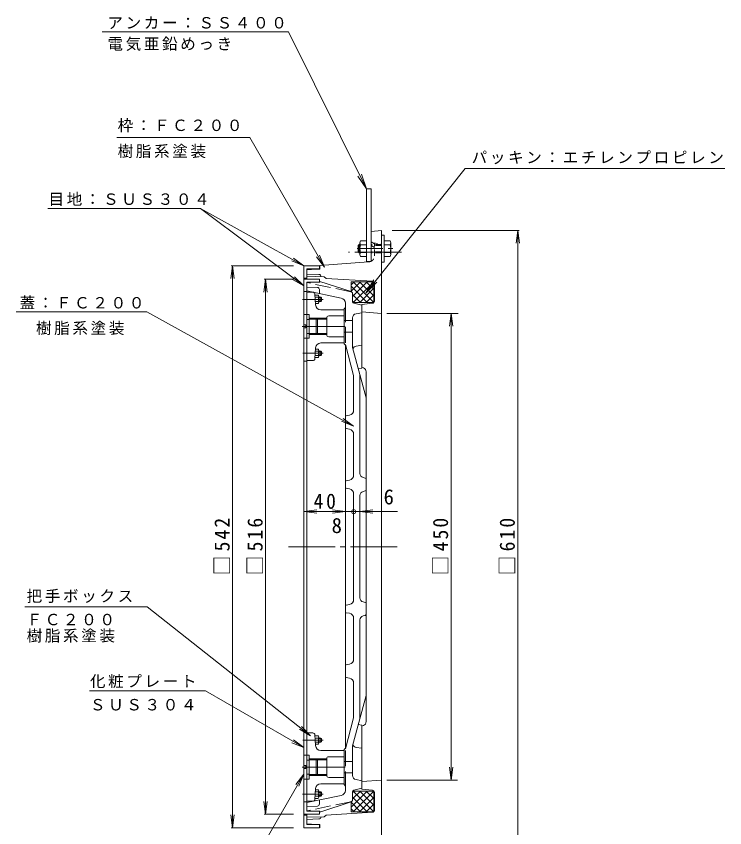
# Model space of a CAD drawing. Units: millimetres, scale not verified. Extents: x -960 to 881, y -690 to 695.
# Drawn here: x 198 to 881, y -295 to 487 of the extents above; entities that cross this region are included whole.
import ezdxf
from ezdxf.enums import TextEntityAlignment as Align

# ---------------------------------------------------------------- set-up
doc = ezdxf.new("R2010")
doc.units = ezdxf.units.MM
doc.header["$LTSCALE"] = 5
doc.header["$PDMODE"] = 32
doc.header["$PDSIZE"] = 4
for name, pattern in [('CHAIN1', [8, 5, -1, 1, -1]), ('CHAIN2', [12, 9, -1, 1, -1]), ('DASHED1', [1.8, 1.2, -0.6]), ('DASHED3', [4, 3, -1])]:
    doc.linetypes.add(name, pattern=pattern)
for name, color, linetype, lineweight in [('0-0_通り芯', 7, 'CHAIN2', 9), ('0-1_躯体', 2, 'Continuous', 9), ('0-2_仕上', 3, 'Continuous', 9), ('0-3_建具', 4, 'Continuous', 9), ('0-4_その他', 7, 'Continuous', 9), ('0-5_寸法', 7, 'Continuous', 9), ('0-8', 6, 'Continuous', 9), ('0-9', 4, 'Continuous', 9), ('0-A', 2, 'Continuous', 9)]:
    doc.layers.add(name, color=color, linetype=linetype, lineweight=lineweight)
doc.styles.add('ＭＳ ゴシック', font='')
doc.styles.get('ＭＳ ゴシック').set_extended_font_data('MS Gothic')

msp = doc.modelspace()

# ---------------------------------------------------------------- linework, layer by layer
at = {"layer": '0-0_通り芯'}
for p, q in [((569.369, 259.676), (518.454, 259.676)), ((474.016, 214.176), (494.077, 214.176)), ((473.697, 188.176), (515.269, 188.176)), ((474.505, 162.176), (494.077, 162.176)), ((460.433, -24.324), (565.419, -24.324)), ((474.505, -210.824), (494.077, -210.824)), ((473.697, -236.824), (515.269, -236.824)), ((474.016, -262.824), (494.077, -262.824))]:
    msp.add_line(p, q, dxfattribs=at)
at = {"layer": '0-1_躯体'}
for p, q in [((550.369, 280.676), (540.369, 279.676)), ((540.369, 256.024), (540.369, 279.676)), ((550.369, 280.676), (550.369, -24.324)), ((478.369, 243.476), (490.869, 243.476)), ((537.819, 250.267), (490.869, 246.737)), ((490.869, 246.737), (490.869, 243.476)), ((489.936, 238.24), (478.369, 238.626)), ((478.369, 236.623), (494.869, 236.047)), ((491.869, 236.241), (491.869, 236.152)), ((496.869, 234.473), (494.869, 236.047)), ((541.489, 231.789), (496.869, 234.473)), ((520.869, 231.267), (520.869, 221.711)), ((542.869, 230.267), (543.369, 230.267)), ((543.119, 230.267), (543.119, 212.267)), ((543.369, 230.267), (543.369, 212.267)), ((542.869, 212.267), (543.369, 212.267)), ((522.497, 211.267), (542.869, 211.267)), ((541.59, 210.478), (531.369, 209.342)), ((531.369, 186.176), (531.369, 148.63)), ((532.736, 148.133), (531.369, 148.63)), ((535.369, 119.217), (535.369, 144.374)), ((550.369, -329.324), (550.369, -24.324)), ((535.369, -167.866), (535.369, -193.023)), ((532.736, -196.782), (531.369, -197.279)), ((531.369, -234.824), (531.369, -197.279)), ((541.59, -259.127), (531.369, -257.991)), ((522.497, -259.916), (542.869, -259.916)), ((542.869, -260.916), (543.369, -260.916)), ((543.119, -278.916), (543.119, -260.916)), ((543.369, -278.916), (543.369, -260.916)), ((520.869, -279.915), (520.869, -270.36)), ((541.489, -280.437), (496.869, -283.121)), ((542.869, -278.916), (543.369, -278.916)), ((478.369, -285.272), (494.869, -284.696)), ((489.936, -286.889), (478.369, -287.274)), ((491.869, -284.89), (491.869, -284.8)), ((496.869, -283.121), (494.869, -284.696)), ((478.369, -292.124), (490.869, -292.124)), ((490.869, -295.385), (490.869, -292.124))]:
    msp.add_line(p, q, dxfattribs=at)
at = {"layer": '0-1_躯体', "linetype": 'DASHED1'}
for p, q in [((540.369, 269.176), (550.369, 267.176)), ((543.369, 264.176), (540.369, 266.176)), ((540.369, 266.176), (543.369, 264.176)), ((540.369, 253.53), (540.369, 266.176))]:
    msp.add_line(p, q, dxfattribs=at)
at = {"layer": '0-1_躯体', "linetype": 'DASHED3'}
for p, q in [((487.509, 243.476), (478.369, 242.788)), ((487.509, -292.124), (478.369, -291.437))]:
    msp.add_line(p, q, dxfattribs=at)
at = {"layer": '0-1_躯体', "color": 7}
for p, q in [((530.124, 231.267), (520.841, 221.983)), ((523.761, 231.267), (520.841, 228.347)), ((536.488, 231.267), (522.341, 217.119)), ((522.748, 231.267), (542.748, 211.267)), ((542.841, 231.255), (522.852, 211.267)), ((529.112, 231.267), (542.841, 217.538)), ((535.476, 231.267), (542.841, 223.902)), ((520.841, 226.81), (536.384, 211.267)), ((542.841, 224.891), (529.216, 211.267)), ((522.341, 218.946), (530.02, 211.267)), ((522.341, 212.582), (523.656, 211.267)), ((542.841, 218.527), (535.58, 211.267)), ((542.841, 212.164), (541.944, 211.267)), ((520.841, -275.459), (536.384, -259.915)), ((522.341, -267.595), (530.02, -259.915)), ((522.341, -261.231), (523.656, -259.915)), ((536.488, -279.915), (522.341, -265.768)), ((522.748, -279.916), (542.748, -259.915)), ((542.841, -279.904), (522.852, -259.915)), ((542.841, -273.54), (529.216, -259.915)), ((542.841, -267.176), (535.58, -259.915)), ((542.841, -260.812), (541.944, -259.915)), ((530.124, -279.916), (520.841, -270.632)), ((529.112, -279.916), (542.841, -266.187)), ((535.476, -279.915), (542.841, -272.551)), ((523.761, -279.915), (520.841, -276.996))]:
    msp.add_line(p, q, dxfattribs=at)
at = {"layer": '0-1_躯体'}
for points in [[(520.869, 231.267), (542.869, 231.267), (542.869, 211.267)], [(550.369, 200.676), (531.369, 202.066), (531.369, 209.342)], [(550.369, -249.324), (531.369, -250.715), (531.369, -257.991)], [(520.869, -279.915), (542.869, -279.915), (542.869, -259.916)]]:
    msp.add_lwpolyline(points, dxfattribs=at)
for centre, radius, start, end in [((489.869, 236.241), 2, 0, 88.09052), ((541.369, 229.792), 2, 0, 86.55789), ((541.369, 212.466), 2, 276.3398, 0), ((531.369, 144.374), 4, 0, 70.01686), ((531.369, -193.023), 4, 289.98314, 0), ((541.369, -261.114), 2, 0, 83.6602), ((541.369, -278.441), 2, 273.44211, 0), ((489.869, -284.89), 2, 271.90948, 0)]:
    msp.add_arc(centre, radius, start, end, dxfattribs=at)
at = {"layer": '0-2_仕上'}
for p, q in [((475.369, 233.676), (475.369, -24.324)), ((478.369, -24.324), (478.369, 230.676)), ((490.869, 231.512), (490.869, 230.676)), ((520.99, 221.672), (490.869, 231.512)), ((488.443, 225.747), (478.369, 226.12)), ((511.386, 215.503), (478.369, 222.364)), ((490.369, 223.748), (490.369, 219.871)), ((522.369, 211.873), (522.369, 219.77)), ((514.369, 205.102), (514.369, 171.249)), ((515.369, 207.338), (515.369, 210.608)), ((523.537, 210.41), (531.369, 208.63)), ((531.369, 147.812), (531.369, 208.63)), ((525.654, 200.273), (531.369, 201.312)), ((475.369, 189.676), (477.369, 189.676)), ((477.369, 189.676), (477.369, 186.676)), ((514.369, 193.676), (522.369, 193.676)), ((475.369, 186.676), (477.369, 186.676)), ((514.369, 182.676), (522.369, 182.676)), ((515.369, 170.676), (523.369, 140.819)), ((515.369, -24.324), (515.369, 169.013)), ((531.369, 169.903), (525.829, 169.148)), ((475.369, 154.676), (478.369, 154.676)), ((531.369, 147.812), (527.877, 147.177)), ((529.369, 46.299), (529.369, 141.609)), ((523.369, 107.325), (523.369, 140.819)), ((535.369, 119.217), (535.369, -24.324)), ((519.291, 102.411), (516.185, 101.829)), ((519.291, 88.94), (516.185, 89.523)), ((523.369, 84.026), (523.369, 44.825)), ((519.291, 39.911), (516.185, 39.329)), ((532.399, 42.418), (534.612, 41.865)), ((519.291, 31.44), (516.185, 32.023)), ((523.369, -24.324), (523.369, 26.526)), ((529.369, 25.053), (529.369, -24.324)), ((532.399, 28.933), (534.612, 29.486)), ((475.369, -282.324), (475.369, -24.324)), ((478.369, -24.324), (478.369, -279.324)), ((515.369, -24.324), (515.369, -217.662)), ((523.369, -24.324), (523.369, -75.175)), ((529.369, -73.701), (529.369, -24.324)), ((535.369, -167.866), (535.369, -24.324)), ((532.399, -77.582), (534.612, -78.135)), ((519.291, -80.089), (516.185, -80.671)), ((519.291, -88.56), (516.185, -87.977)), ((523.369, -132.675), (523.369, -93.474)), ((532.399, -91.067), (534.612, -90.514)), ((529.369, -94.947), (529.369, -190.258)), ((519.291, -137.589), (516.185, -138.171)), ((519.291, -151.06), (516.185, -150.477)), ((523.369, -155.974), (523.369, -189.468)), ((515.369, -219.324), (523.369, -189.468)), ((475.369, -203.324), (478.369, -203.324)), ((531.369, -196.461), (527.877, -195.826)), ((531.369, -196.461), (531.369, -257.279)), ((531.369, -218.552), (525.829, -217.796)), ((514.369, -253.751), (514.369, -219.898)), ((514.369, -231.324), (522.369, -231.324)), ((475.369, -235.324), (477.369, -235.324)), ((475.369, -238.324), (477.369, -238.324)), ((477.369, -238.324), (477.369, -235.324)), ((514.369, -242.324), (522.369, -242.324)), ((525.654, -248.922), (531.369, -249.961)), ((515.369, -255.987), (515.369, -259.256)), ((523.537, -259.059), (531.369, -257.279)), ((511.386, -264.152), (478.369, -271.013)), ((522.369, -260.522), (522.369, -268.419)), ((475.369, -270.324), (478.369, -270.324)), ((490.369, -272.397), (490.369, -268.519)), ((520.99, -270.32), (490.869, -280.161)), ((488.443, -274.396), (478.369, -274.769)), ((490.869, -280.161), (490.869, -279.324))]:
    msp.add_line(p, q, dxfattribs=at)
at = {"layer": '0-2_仕上', "linetype": 'DASHED3'}
for p, q in [((520.776, 221.552), (478.369, 230.364)), ((515.369, 207.338), (515.369, 169.013)), ((515.369, -255.987), (515.369, -217.662)), ((520.776, -270.201), (478.369, -279.013))]:
    msp.add_line(p, q, dxfattribs=at)
at = {"layer": '0-2_仕上'}
for points in [[(522.369, 196.337), (522.369, 167.734), (535.369, 119.217)], [(522.369, -244.986), (522.369, -216.382), (535.369, -167.866)]]:
    msp.add_lwpolyline(points, dxfattribs=at)
for centre, radius, start, end in [((488.369, 223.748), 2, 360, 87.87859), ((520.369, 219.77), 2, 360, 71.90779), ((510.369, 210.608), 5, 360, 78.26141), ((523.869, 211.873), 1.5, 180, 257.19574), ((512.369, 207.338), 3, 311.81029, 0), ((526.369, 196.337), 4, 100.30492, 180), ((512.369, 169.013), 3, 0, 48.18971), ((526.369, 165.184), 4, 97.76503, 158.22275), ((516.369, 100.846), 1, 100.61913, 180), ((518.369, 107.325), 5, 280.61937, 0), ((516.369, 90.506), 1, 180, 259.38087), ((518.369, 84.026), 5, 0, 79.38063), ((516.369, 38.346), 1, 100.61913, 180), ((518.369, 44.825), 5, 280.61955, 0), ((533.369, 46.299), 4, 180, 255.96393), ((534.369, 40.895), 1, 0, 75.96376), ((516.369, 33.006), 1, 180, 259.38087), ((518.369, 26.526), 5, 0, 79.38045), ((533.369, 25.053), 4, 104.03607, 180), ((534.369, 30.456), 1, 284.03624, 0), ((518.369, -75.175), 5, 280.61955, 0), ((533.369, -73.701), 4, 180, 255.96393), ((534.369, -79.105), 1, 0, 75.96376), ((516.369, -81.654), 1, 100.61913, 180), ((516.369, -86.994), 1, 180, 259.38087), ((518.369, -93.474), 5, 0, 79.38045), ((533.369, -94.947), 4, 104.03607, 180), ((534.369, -89.544), 1, 284.03624, 0), ((518.369, -132.675), 5, 280.61937, 0), ((516.369, -139.154), 1, 100.61913, 180), ((516.369, -149.494), 1, 180, 259.38087), ((518.369, -155.974), 5, 0, 79.38063), ((512.369, -217.662), 3, 311.81029, 0), ((526.369, -213.833), 4, 201.77725, 262.23497), ((526.369, -244.986), 4, 180, 259.69508), ((512.369, -255.987), 3, 0, 48.18971), ((510.369, -259.256), 5, 281.73859, 0), ((523.869, -260.522), 1.5, 102.80426, 180), ((488.369, -272.397), 2, 272.12141, 0), ((520.369, -268.419), 2, 288.09221, 0)]:
    msp.add_arc(centre, radius, start, end, dxfattribs=at)
at = {"layer": '0-2_仕上', "linetype": 'DASHED3'}
for centre, start, end in [((520.369, 219.594), 0, 78.26132), ((520.369, -268.243), 281.73868, 0)]:
    msp.add_arc(centre, 2, start, end, dxfattribs=at)
at = {"layer": '0-3_建具'}
for p, q in [((540.369, 320.676), (535.869, 320.676)), ((535.869, 320.676), (535.869, 250.676)), ((540.369, 251.097), (540.369, 320.676)), ((535.869, 250.676), (539.477, 250.676))]:
    msp.add_line(p, q, dxfattribs=at)
at = {"layer": '0-4_その他'}
for p, q in [((560.369, 280.675), (683.104, 280.675)), ((681.604, 280.675), (679.973, 268.282)), ((681.604, -329.324), (681.604, 280.675)), ((681.604, 280.675), (683.236, 268.282)), ((406.655, 246.676), (405.024, 234.283)), ((465.369, 246.676), (405.155, 246.676)), ((406.655, -295.324), (406.655, 246.676)), ((406.655, 246.676), (408.287, 234.283)), ((438.452, 233.676), (436.82, 221.283)), ((465.369, 233.676), (436.952, 233.676)), ((438.452, -282.324), (438.452, 233.676)), ((438.452, 233.676), (440.083, 221.283)), ((624.111, 200.676), (555.46, 200.676)), ((617.289, 200.676), (615.658, 188.283)), ((617.289, -249.324), (617.289, 200.676)), ((617.289, 200.676), (618.921, 188.283)), ((475.369, 9.563), (487.762, 11.194)), ((475.369, 9.563), (487.762, 7.931)), ((515.369, 9.563), (502.976, 11.194)), ((515.369, 9.563), (502.976, 7.931)), ((523.369, 9.563), (565.791, 9.563)), ((529.369, 9.563), (541.762, 11.194)), ((529.369, 9.563), (541.762, 7.931)), ((617.289, -249.324), (615.658, -236.931)), ((617.289, -249.324), (618.921, -236.931)), ((623.49, -249.324), (555.46, -249.324)), ((438.452, -282.324), (436.82, -269.931)), ((438.452, -282.324), (440.083, -269.931)), ((406.655, -295.324), (405.024, -282.931)), ((406.655, -295.324), (408.287, -282.931)), ((465.369, -282.324), (436.952, -282.324)), ((465.369, -295.324), (405.155, -295.324))]:
    msp.add_line(p, q, dxfattribs=at)
msp.add_lwpolyline([(523.369, 9.563), (515.369, 9.563), (475.369, 9.563)], dxfattribs=at)
msp.add_point((523.369, 9.563), dxfattribs=at)
at = {"layer": '0-5_寸法'}
for p, q in [((280.973, 472.144), (460.401, 472.144)), ((295.066, 370.179), (423.107, 370.179)), ((495.276, 245.179), (423.107, 370.179)), ((630.854, 340.512), (881.209, 340.512)), ((535.869, 320.676), (530.989, 334.86)), ((475.369, 246.676), (465.305, 254.09)), ((495.276, 245.179), (487.666, 255.096)), ((495.276, 245.179), (490.492, 256.728)), ((475.369, 227.187), (466.416, 235.91)), ((534.987, 220.278), (545.789, 230.685)), ((198.009, 202.264), (323.996, 202.264)), ((323.996, 202.264), (523.369, 92.042)), ((523.369, 92.042), (511.734, 96.61)), ((523.369, 92.042), (513.313, 99.466)), ((206.239, -82.203), (324.369, -82.203)), ((481.744, -206.803), (324.369, -82.203)), ((380.374, -163.247), (268.76, -163.247)), ((475.369, -218.092), (380.374, -163.247)), ((481.744, -206.803), (471.015, -200.389)), ((481.744, -206.803), (473.04, -197.831)), ((475.369, -218.092), (465.452, -210.483)), ((475.369, -218.092), (463.821, -213.309)), ((475.369, -243.785), (467.76, -253.702)), ((475.369, -243.785), (470.586, -255.333))]:
    msp.add_line(p, q, dxfattribs=at)
for points in [[(460.401, 472.144), (535.869, 320.676), (527.485, 333.113)], [(630.854, 340.512), (534.987, 220.278), (542.727, 233.126)], [(228.389, 301.744), (375.532, 301.744), (475.369, 246.676), (463.729, 251.233)], [(375.532, 301.744), (475.369, 227.187), (464.463, 233.295)], [(475.369, -243.785), (396.489, -380.41), (200.065, -380.41)]]:
    msp.add_lwpolyline(points, dxfattribs=at)
at = {"layer": '0-8'}
for p, q in [((483.983, 221.176), (478.369, 221.176)), ((478.369, 155.176), (478.369, 221.176)), ((485.98, 219.293), (486.592, 208.882)), ((486.037, 218.326), (489.219, 218.326)), ((489.219, 216.176), (486.163, 216.176)), ((486.399, 212.176), (489.219, 212.176)), ((489.719, 217.251), (489.719, 211.151)), ((489.719, 216.176), (491.869, 216.176)), ((489.719, 215.676), (492.369, 215.676)), ((489.719, 212.676), (492.369, 212.676)), ((491.869, 216.176), (492.369, 215.676)), ((489.219, 210.126), (486.519, 210.126)), ((491.584, 204.176), (514.369, 204.176)), ((514.369, 172.176), (514.369, 204.176)), ((480.369, 199.676), (478.369, 199.676)), ((480.369, 176.676), (480.369, 199.676)), ((480.369, 196.176), (497.369, 196.176)), ((497.369, 196.176), (497.369, 180.176)), ((499.369, 198.176), (514.369, 198.176)), ((478.369, 194.926), (480.369, 194.926)), ((480.369, 195.176), (497.369, 195.176)), ((480.369, 181.426), (478.369, 181.426)), ((480.369, 181.176), (497.369, 181.176)), ((497.369, 180.176), (480.369, 180.176)), ((480.369, 176.676), (478.369, 176.676)), ((491.584, 172.176), (514.369, 172.176)), ((499.369, 178.176), (514.369, 178.176)), ((485.98, 157.058), (486.592, 167.469)), ((489.219, 166.226), (486.519, 166.226)), ((489.719, 159.101), (489.719, 165.201)), ((486.037, 158.026), (489.219, 158.026)), ((489.219, 160.176), (486.163, 160.176)), ((486.399, 164.176), (489.219, 164.176)), ((491.869, 164.176), (489.719, 164.176)), ((489.719, 160.676), (492.369, 160.676)), ((491.869, 160.176), (491.869, 164.176)), ((492.369, 160.676), (492.369, 163.676)), ((483.983, 155.176), (478.369, 155.176)), ((483.983, -203.824), (478.369, -203.824)), ((478.369, -203.824), (478.369, -269.824)), ((485.98, -205.707), (486.592, -216.118)), ((486.037, -206.674), (489.219, -206.674)), ((489.219, -208.824), (486.163, -208.824)), ((489.719, -207.749), (489.719, -213.849)), ((489.719, -209.324), (492.369, -209.324)), ((491.869, -208.824), (491.869, -212.824)), ((492.369, -209.324), (492.369, -212.324)), ((486.399, -212.824), (489.219, -212.824)), ((489.219, -214.874), (486.519, -214.874)), ((491.869, -212.824), (489.719, -212.824)), ((480.369, -225.324), (478.369, -225.324)), ((480.369, -225.324), (480.369, -248.324)), ((491.584, -220.824), (514.369, -220.824)), ((499.369, -226.824), (514.369, -226.824)), ((514.369, -220.824), (514.369, -252.824)), ((480.369, -230.074), (478.369, -230.074)), ((497.369, -228.824), (480.369, -228.824)), ((480.369, -229.824), (497.369, -229.824)), ((497.369, -244.824), (497.369, -228.824)), ((478.369, -243.574), (480.369, -243.574)), ((480.369, -248.324), (478.369, -248.324)), ((480.369, -243.824), (497.369, -243.824)), ((480.369, -244.824), (497.369, -244.824)), ((499.369, -246.824), (514.369, -246.824)), ((485.98, -267.942), (486.592, -257.531)), ((491.584, -252.824), (514.369, -252.824)), ((489.219, -264.824), (486.163, -264.824)), ((486.399, -260.824), (489.219, -260.824)), ((489.219, -258.774), (486.519, -258.774)), ((489.719, -265.899), (489.719, -259.799)), ((489.719, -261.324), (492.369, -261.324)), ((489.719, -264.324), (492.369, -264.324)), ((489.719, -264.824), (491.869, -264.824)), ((491.869, -264.824), (492.369, -264.324)), ((483.983, -269.824), (478.369, -269.824)), ((486.037, -266.974), (489.219, -266.974))]:
    msp.add_line(p, q, dxfattribs=at)
for points in [[(491.869, 216.176), (491.869, 212.176), (489.719, 212.176)], [(492.369, 215.676), (492.369, 212.676), (491.869, 212.176)], [(489.719, 163.676), (492.369, 163.676), (491.869, 164.176)], [(489.719, 160.176), (491.869, 160.176), (492.369, 160.676)], [(489.719, -208.824), (491.869, -208.824), (492.369, -209.324)], [(489.719, -212.324), (492.369, -212.324), (491.869, -212.824)], [(491.869, -264.824), (491.869, -260.824), (489.719, -260.824)], [(492.369, -264.324), (492.369, -261.324), (491.869, -260.824)]]:
    msp.add_lwpolyline(points, dxfattribs=at)
for centre, radius, start, end in [((483.983, 219.176), 2, 3.36647, 90), ((488.313, 217.251), 1.406, 310.1122, 49.88782), ((485.469, 214.176), 4.25, 331.92752, 28.07249), ((488.418, 211.151), 1.301, 307.99332, 52.0067), ((491.584, 209.176), 5, 183.36647, 270), ((499.369, 196.176), 2, 90, 180), ((499.369, 180.176), 2, 180, 270), ((491.584, 167.176), 5, 90, 176.63354), ((488.418, 165.201), 1.301, 307.99332, 52.0067), ((483.983, 157.176), 2, 270, 356.63354), ((485.469, 162.176), 4.25, 331.92752, 28.07249), ((488.313, 159.101), 1.406, 310.1122, 49.88782), ((483.983, -205.824), 2, 3.36646, 90), ((488.313, -207.749), 1.406, 310.11218, 49.8878), ((485.469, -210.824), 4.25, 331.92751, 28.07248), ((491.584, -215.824), 5, 183.36646, 270), ((488.418, -213.849), 1.301, 307.9933, 52.00668), ((499.369, -228.824), 2, 90, 180), ((499.369, -244.824), 2, 180, 270), ((491.584, -257.824), 5, 90, 176.63353), ((488.418, -259.799), 1.301, 307.9933, 52.00668), ((485.469, -262.824), 4.25, 331.92751, 28.07248), ((488.313, -265.899), 1.406, 310.11218, 49.8878), ((483.983, -267.824), 2, 270, 356.63353)]:
    msp.add_arc(centre, radius, start, end, dxfattribs=at)
at = {"layer": '0-9'}
for p, q in [((475.369, -24.324), (475.369, 246.676)), ((475.369, 246.676), (490.369, 246.676)), ((478.369, 243.676), (478.369, 233.676)), ((478.369, 243.676), (490.369, 243.676)), ((490.369, 246.676), (490.369, 243.676)), ((475.369, 234.676), (478.369, 234.676)), ((475.369, 233.676), (490.369, 233.676)), ((478.369, 230.676), (490.869, 230.676)), ((490.369, 230.676), (490.369, 233.676)), ((475.369, 221.676), (478.369, 221.676)), ((480.369, 199.676), (475.369, 199.676)), ((487.369, 196.176), (487.369, 180.176)), ((487.369, 196.176), (488.369, 195.176)), ((488.369, 195.176), (488.369, 181.176)), ((488.369, 181.176), (487.369, 180.176)), ((475.369, 176.676), (480.369, 176.676)), ((475.369, -24.324), (475.369, -295.324)), ((475.369, -225.324), (480.369, -225.324)), ((487.369, -244.824), (487.369, -228.824)), ((488.369, -229.824), (487.369, -228.824)), ((488.369, -243.824), (488.369, -229.824)), ((480.369, -248.324), (475.369, -248.324)), ((487.369, -244.824), (488.369, -243.824)), ((478.369, -279.324), (490.869, -279.324)), ((490.369, -279.324), (490.369, -282.324)), ((475.369, -282.324), (490.369, -282.324)), ((475.369, -283.324), (478.369, -283.324)), ((478.369, -292.324), (478.369, -282.324)), ((478.369, -292.324), (490.369, -292.324))]:
    msp.add_line(p, q, dxfattribs=at)
msp.add_lwpolyline([(475.369, -295.324), (490.369, -295.324), (490.369, -292.324)], dxfattribs=at)
at = {"layer": '0-A'}
for p, q in [((552.669, 276.176), (550.369, 276.176)), ((552.669, 276.176), (552.669, 250.176)), ((527.669, 266.176), (528.669, 267.176)), ((529.369, 267.176), (528.669, 267.176)), ((528.669, 267.176), (528.669, 259.176)), ((529.369, 268.799), (529.369, 257.552)), ((530.091, 270.676), (535.869, 270.676)), ((530.091, 266.923), (535.869, 266.923)), ((558.448, 270.676), (552.669, 270.676)), ((558.448, 266.923), (552.669, 266.923)), ((559.169, 257.552), (559.169, 268.799)), ((529.369, 259.176), (528.669, 259.176)), ((530.091, 259.428), (535.869, 259.428)), ((558.448, 259.428), (552.669, 259.428)), ((530.091, 255.676), (535.869, 255.676)), ((558.448, 255.676), (552.669, 255.676)), ((552.669, 250.176), (550.369, 250.176))]:
    msp.add_line(p, q, dxfattribs=at)
at = {"layer": '0-A', "linetype": 'DASHED1'}
for p, q in [((543.369, 267.675), (540.369, 269.675)), ((550.369, 267.176), (540.369, 267.176)), ((550.369, 266.176), (540.369, 266.176)), ((543.369, 256.25), (543.369, 267.676)), ((550.369, 260.176), (540.369, 260.176)), ((550.369, 259.176), (540.369, 259.176))]:
    msp.add_line(p, q, dxfattribs=at)
at = {"layer": '0-A', "linetype": 'CHAIN1'}
msp.add_line((526.635, 263.176), (561.148, 263.176), dxfattribs=at)
at = {"layer": '0-A'}
for points in [[(529.369, 266.176), (527.669, 266.176), (527.669, 260.176)], [(529.369, 260.176), (527.669, 260.176), (528.669, 259.176)]]:
    msp.add_lwpolyline(points, dxfattribs=at)
for centre, radius, start, end in [((532.169, 268.799), 2.8, 137.92537, 222.07443), ((539.458, 263.176), 10.089, 158.19786, 201.80016), ((549.079, 263.176), 10.089, 338.19786, 21.80214), ((556.369, 268.799), 2.8, 317.92572, 42.07428), ((532.169, 257.552), 2.8, 137.92557, 222.07463), ((556.369, 257.552), 2.8, 317.92537, 42.07443)]:
    msp.add_arc(centre, radius, start, end, dxfattribs=at)
at = {"layer": '0-A', "linetype": 'DASHED1'}
msp.add_arc((537.369, 256.25), 6, 274.29994, 359.99976, dxfattribs=at)

# ---------------------------------------------------------------- texts
at = {"layer": '0-4_その他', "color": 2, "style": 'ＭＳ ゴシック'}
for s, p in [('6', (552.201, 12.063)), ('8', (502.101, -15.555))]:
    msp.add_text(s, height=14.66, dxfattribs=at).set_placement(p, align=Align.BOTTOM_LEFT)
at = {"layer": '0-4_その他', "color": 2, "insert": (484.744, 12.063), "char_height": 14.66, "attachment_point": 7, "style": 'ＭＳ ゴシック'}
msp.add_mtext('\\T1.27;\\W0.95;40', dxfattribs=at)
at = {"layer": '0-4_その他', "color": 2, "char_height": 14.66, "attachment_point": 7, "rotation": 90, "style": 'ＭＳ ゴシック'}
for s, insert in [('\\T1.21;\\W0.95;□542', (404.155, -51.824)), ('\\T1.21;\\W0.95;□516', (435.952, -51.824)), ('\\T1.21;\\W0.95;□450', (614.789, -51.824)), ('\\T1.21;\\W0.95;□610', (679.104, -51.824))]:
    msp.add_mtext(s, dxfattribs=dict(at, insert=insert))
at = {"layer": '0-5_寸法', "char_height": 11, "attachment_point": 7, "style": 'ＭＳ ゴシック'}
for s, insert in [('\\T1.17;アンカー：ＳＳ４００', (285.934, 474.894)), ('\\T1.17;電気亜鉛めっき', (285.934, 453.809)), ('\\T1.17;枠：ＦＣ２００', (295.785, 375.364)), ('\\T1.17;樹脂系塗装', (295.785, 350.364)), ('\\T1.17;パッキン：エチレンプロピレン', (637.135, 344.518)), ('\\T1.17;目地：ＳＵＳ３０４', (229.101, 304.244)), ('\\T1.17;蓋：ＦＣ２００', (201.228, 204.764)), ('\\T1.17;樹脂系塗装', (217.084, 179.765)), ('\\T1.17;把手ボックス', (208.004, -78.61)), ('\\T1.17;ＦＣ２００', (208.004, -100.231)), ('\\T1.17;樹脂系塗装', (208.004, -116.84)), ('\\T1.17;化粧プレート', (269.066, -160.747)), ('\\T1.17;ＳＵＳ３０４', (269.066, -182.368))]:
    msp.add_mtext(s, dxfattribs=dict(at, insert=insert))

doc.saveas('drawing.dxf')
